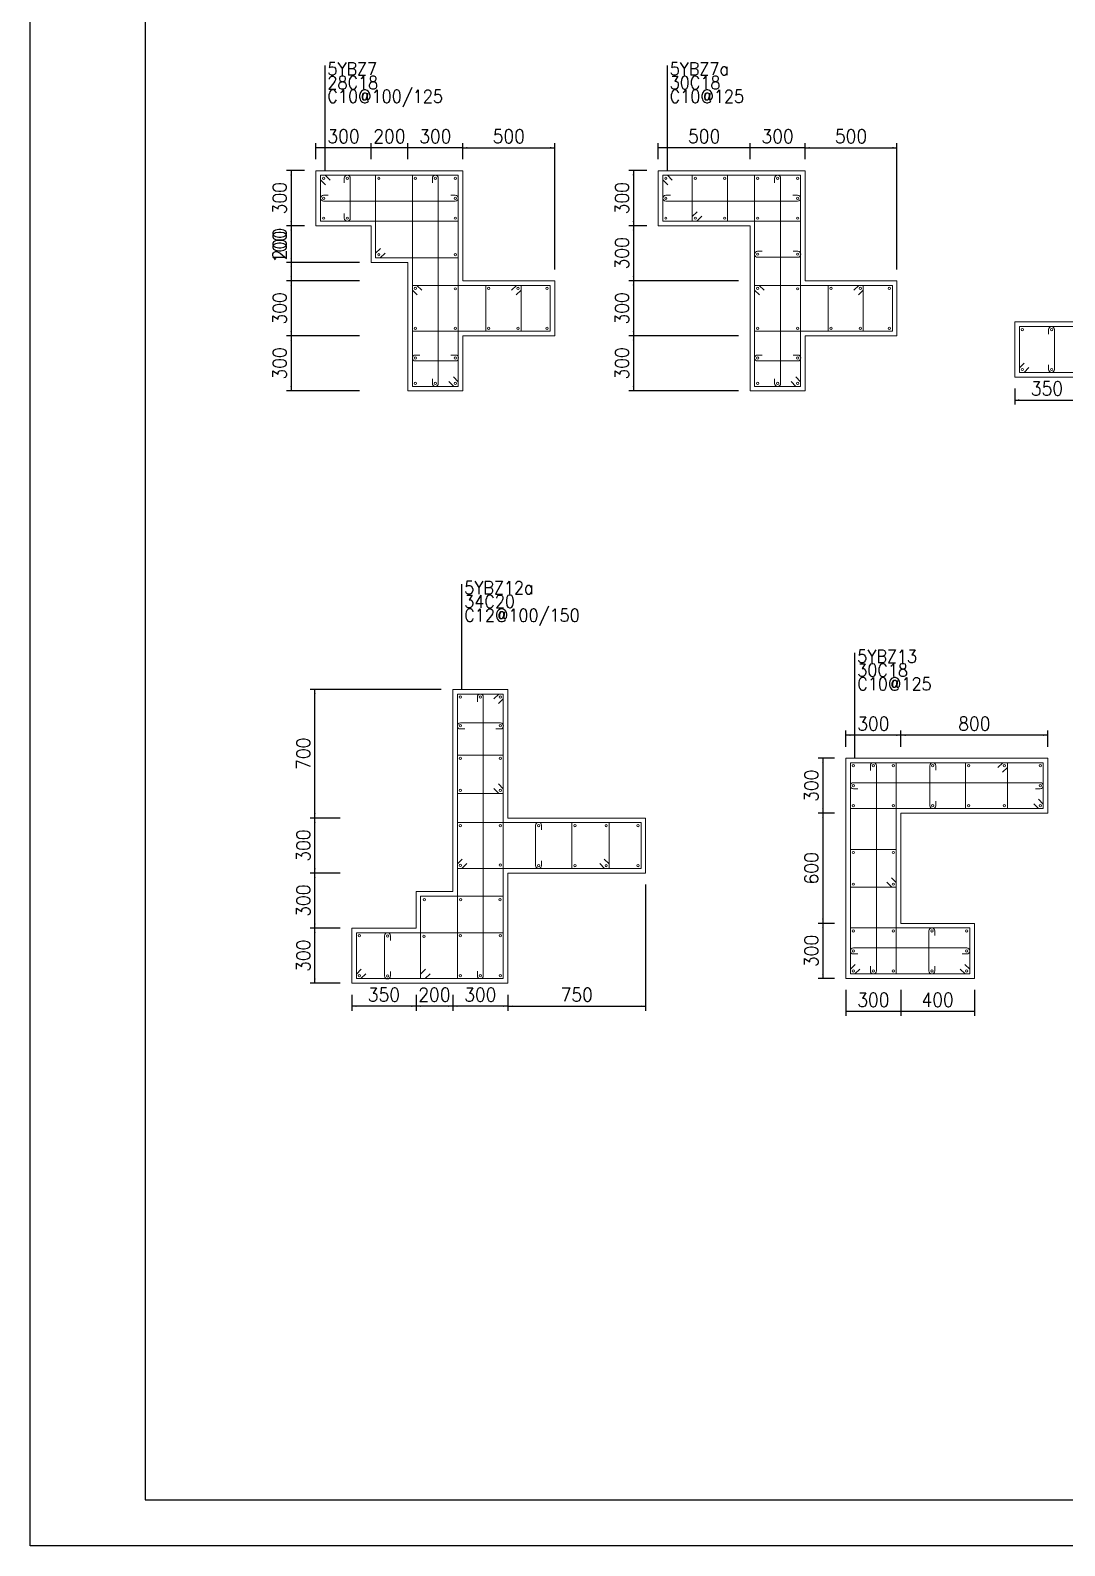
# Model space of a CAD drawing. Extents: x 292423 to 377252, y 106557 to 361882.
# Drawn here: x 292423 to 314953, y 171865 to 204882 of the extents above; entities that cross this region are included whole.
import ezdxf
from ezdxf.enums import TextEntityAlignment as Align

# ---------------------------------------------------------------- set-up
doc = ezdxf.new("R2010")
doc.units = 0
doc.header["$LTSCALE"] = 1000
for name, color, linetype in [('1508', 2, 'Continuous'), ('tk', 7, 'Continuous'), ('Y阴影', 254, 'Continuous')]:
    doc.layers.add(name, color=color, linetype=linetype)
for name, color, linetype, lineweight in [('REIN', 6, 'Continuous', 18), ('Z-柱大样外框', 7, 'ByLayer', 18), ('Z-详图标注', 3, 'Continuous', 18)]:
    doc.layers.add(name, color=color, linetype=linetype, lineweight=lineweight)
doc.styles.get("Standard").update_dxf_attribs({"font": 'standard'})
doc.dimstyles.get("Standard").update_dxf_attribs({"dimtxt": 300, "dimasz": 100, "dimexe": 100, "dimexo": 250, "dimgap": 100, "dimtad": 0, "dimtoh": 1, "dimdec": 0, "dimlfac": 0.25, "dimdsep": 46, "dimcen": 0.09, "dimclrt": 7, "dimadec": 0, "dimazin": 0, "dimtfac": 1, "dimtdec": 4, "dimtofl": 0, "dimtmove": 0, "dimatfit": 3, "dimfxl": 1, "dimtolj": 1, "dimtzin": 0, "dimarcsym": 0})

# ---------------------------------------------------------------- blocks, each defined once
blk = doc.blocks.new('*D447')
at = {"layer": 'Z-详图标注', "color": 0, "linetype": 'ByBlock', "lineweight": -2}
for p, q in [((311386, 189274), (311386, 189624)), ((314586, 189524), (311386, 189524)), ((314586, 189274), (314586, 189624))]:
    blk.add_line(p, q, dxfattribs=at)
for points in [[(311386, 189524), (311486, 189540), (311486, 189507)], [(314586, 189524), (314486, 189507), (314486, 189540)]]:
    blk.add_solid(points, dxfattribs=at)
at = {"layer": 'Z-详图标注', "color": 7, "linetype": 'Continuous', "lineweight": -2, "insert": (312986, 189774), "char_height": 300, "width": 566.67, "attachment_point": 5, "rotation": 0.0006}
blk.add_mtext('800', dxfattribs=at)
blk = doc.blocks.new('*D54')
at = {"layer": 'Z-详图标注', "color": 0, "linetype": 'ByBlock', "lineweight": -2}
for p, q in [((310186, 189274), (310186, 189624)), ((311386, 189524), (310186, 189524)), ((311386, 189274), (311386, 189624))]:
    blk.add_line(p, q, dxfattribs=at)
for points in [[(310186, 189524), (310286, 189540), (310286, 189507)], [(311386, 189524), (311286, 189507), (311286, 189540)]]:
    blk.add_solid(points, dxfattribs=at)
at = {"layer": 'Z-详图标注', "color": 7, "linetype": 'Continuous', "lineweight": -2, "insert": (310786, 189774), "char_height": 300, "width": 566.67, "attachment_point": 5, "rotation": 0.0006}
blk.add_mtext('300', dxfattribs=at)
blk = doc.blocks.new('*D551')
at = {"layer": 'Z-详图标注', "color": 0, "linetype": 'ByBlock', "lineweight": -2}
for p, q in [((309936, 189024), (309586, 189024)), ((309686, 189024), (309686, 187824)), ((309936, 187824), (309586, 187824))]:
    blk.add_line(p, q, dxfattribs=at)
for points in [[(309686, 189024), (309702, 188924), (309669, 188924)], [(309686, 187824), (309669, 187924), (309702, 187924)]]:
    blk.add_solid(points, dxfattribs=at)
at = {"layer": 'Z-详图标注', "color": 7, "linetype": 'Continuous', "lineweight": -2, "insert": (309436, 188424), "char_height": 300, "width": 566.67, "attachment_point": 5, "rotation": 90}
blk.add_mtext('300', dxfattribs=at)
blk = doc.blocks.new('*D600')
at = {"layer": 'Z-详图标注', "color": 0, "linetype": 'ByBlock', "lineweight": -2}
for p, q in [((309936, 187824), (309586, 187824)), ((309686, 187824), (309686, 185424)), ((309936, 185424), (309586, 185424))]:
    blk.add_line(p, q, dxfattribs=at)
for points in [[(309686, 187824), (309702, 187724), (309669, 187724)], [(309686, 185424), (309669, 185524), (309702, 185524)]]:
    blk.add_solid(points, dxfattribs=at)
at = {"layer": 'Z-详图标注', "color": 7, "linetype": 'Continuous', "lineweight": -2, "insert": (309436, 186624), "char_height": 300, "width": 556.67, "attachment_point": 5, "rotation": 90}
blk.add_mtext('600', dxfattribs=at)
blk = doc.blocks.new('*D222')
at = {"layer": 'Z-详图标注', "color": 0, "linetype": 'ByBlock', "lineweight": -2}
for p, q in [((309936, 185424), (309586, 185424)), ((309686, 185424), (309686, 184224)), ((309936, 184224), (309586, 184224))]:
    blk.add_line(p, q, dxfattribs=at)
for points in [[(309686, 185424), (309702, 185324), (309669, 185324)], [(309686, 184224), (309669, 184324), (309702, 184324)]]:
    blk.add_solid(points, dxfattribs=at)
at = {"layer": 'Z-详图标注', "color": 7, "linetype": 'Continuous', "lineweight": -2, "insert": (309436, 184824), "char_height": 300, "width": 566.67, "attachment_point": 5, "rotation": 90}
blk.add_mtext('300', dxfattribs=at)
blk = doc.blocks.new('*D11')
at = {"layer": 'Z-详图标注', "color": 0, "linetype": 'ByBlock', "lineweight": -2}
for p, q in [((310186, 183974), (310186, 183408)), ((311386, 183974), (311386, 183408)), ((310186, 183508), (311386, 183508))]:
    blk.add_line(p, q, dxfattribs=at)
for points in [[(310186, 183508), (310286, 183524), (310286, 183491)], [(311386, 183508), (311286, 183491), (311286, 183524)]]:
    blk.add_solid(points, dxfattribs=at)
at = {"layer": 'Z-详图标注', "color": 7, "linetype": 'Continuous', "lineweight": -2, "insert": (310786, 183758), "char_height": 300, "width": 566.67, "attachment_point": 5}
blk.add_mtext('300', dxfattribs=at)
blk = doc.blocks.new('*D594')
at = {"layer": 'Z-详图标注', "color": 0, "linetype": 'ByBlock', "lineweight": -2}
for p, q in [((311386, 183974), (311386, 183408)), ((312986, 183974), (312986, 183408)), ((311386, 183508), (312986, 183508))]:
    blk.add_line(p, q, dxfattribs=at)
for points in [[(311386, 183508), (311486, 183524), (311486, 183491)], [(312986, 183508), (312886, 183491), (312886, 183524)]]:
    blk.add_solid(points, dxfattribs=at)
at = {"layer": 'Z-详图标注', "color": 7, "linetype": 'Continuous', "lineweight": -2, "insert": (312186, 183758), "char_height": 300, "width": 576.67, "attachment_point": 5}
blk.add_mtext('400', dxfattribs=at)
blk = doc.blocks.new('A1tk')
at = {"layer": 'tk', "color": 5}
blk.add_lwpolyline([(0, 0), (0, 59400), (84100, 59400), (84100, 0)], close=True, dxfattribs=at)
at = {"layer": 'tk'}
blk.add_lwpolyline([(2500, 1000), (83100, 1000), (83100, 58400), (2500, 58400)], close=True, dxfattribs=at)
blk = doc.blocks.new('*D125')
at = {"layer": 'Z-详图标注', "color": 0, "linetype": 'ByBlock', "lineweight": -2}
for p, q in [((300645, 202074), (300645, 202424)), ((301845, 202074), (301845, 202424)), ((301845, 202324), (300645, 202324))]:
    blk.add_line(p, q, dxfattribs=at)
for points in [[(300645, 202324), (300745, 202340), (300745, 202307)], [(301845, 202324), (301745, 202307), (301745, 202340)]]:
    blk.add_solid(points, dxfattribs=at)
at = {"layer": 'Z-详图标注', "color": 7, "linetype": 'Continuous', "lineweight": -2, "insert": (301245, 202574), "char_height": 300, "width": 566.67, "attachment_point": 5}
blk.add_mtext('300', dxfattribs=at)
blk = doc.blocks.new('*D605')
at = {"layer": 'Z-详图标注', "color": 0, "linetype": 'ByBlock', "lineweight": -2}
for p, q in [((299845, 202074), (299845, 202424)), ((300645, 202074), (300645, 202424)), ((300645, 202324), (299845, 202324))]:
    blk.add_line(p, q, dxfattribs=at)
for points in [[(299845, 202324), (299945, 202340), (299945, 202307)], [(300645, 202324), (300545, 202307), (300545, 202340)]]:
    blk.add_solid(points, dxfattribs=at)
at = {"layer": 'Z-详图标注', "color": 7, "linetype": 'Continuous', "lineweight": -2, "insert": (300245, 202574), "char_height": 300, "width": 566.67, "attachment_point": 5}
blk.add_mtext('200', dxfattribs=at)
blk = doc.blocks.new('*D228')
at = {"layer": 'Z-详图标注', "color": 0, "linetype": 'ByBlock', "lineweight": -2}
for p, q in [((313867, 197077), (313867, 196727)), ((313867, 196827), (315267, 196827)), ((315267, 197077), (315267, 196727))]:
    blk.add_line(p, q, dxfattribs=at)
for points in [[(313867, 196827), (313967, 196844), (313967, 196811)], [(315267, 196827), (315167, 196811), (315167, 196844)]]:
    blk.add_solid(points, dxfattribs=at)
at = {"layer": 'Z-详图标注', "color": 7, "linetype": 'Continuous', "lineweight": -2, "insert": (314567, 197077), "char_height": 300, "width": 566.67, "attachment_point": 5}
blk.add_mtext('350', dxfattribs=at)
blk = doc.blocks.new('*D310')
at = {"layer": 'Z-详图标注', "color": 0, "linetype": 'ByBlock', "lineweight": -2}
for p, q in [((298395, 201824), (298005, 201824)), ((298105, 201824), (298105, 200624)), ((298395, 200624), (298005, 200624))]:
    blk.add_line(p, q, dxfattribs=at)
for points in [[(298105, 201824), (298121, 201724), (298088, 201724)], [(298105, 200624), (298088, 200724), (298121, 200724)]]:
    blk.add_solid(points, dxfattribs=at)
at = {"layer": 'Z-详图标注', "color": 7, "linetype": 'Continuous', "lineweight": -2, "insert": (297855, 201224), "char_height": 300, "width": 566.67, "attachment_point": 5, "rotation": 90}
blk.add_mtext('300', dxfattribs=at)
blk = doc.blocks.new('*D784')
at = {"layer": 'Z-详图标注', "color": 0, "linetype": 'ByBlock', "lineweight": -2}
for p, q in [((298395, 200624), (298005, 200624)), ((298105, 200624), (298105, 199824)), ((298395, 199824), (298005, 199824))]:
    blk.add_line(p, q, dxfattribs=at)
for points in [[(298105, 200624), (298121, 200524), (298088, 200524)], [(298105, 199824), (298088, 199924), (298121, 199924)]]:
    blk.add_solid(points, dxfattribs=at)
at = {"layer": 'Z-详图标注', "color": 7, "linetype": 'Continuous', "lineweight": -2, "insert": (297855, 200224), "char_height": 300, "width": 566.67, "attachment_point": 5, "rotation": 90}
blk.add_mtext('200', dxfattribs=at)
blk = doc.blocks.new('*D415')
at = {"layer": 'Z-详图标注', "color": 0, "linetype": 'ByBlock', "lineweight": -2}
for p, q in [((299595, 199424), (298005, 199424)), ((298105, 199424), (298105, 198224)), ((299595, 198224), (298005, 198224))]:
    blk.add_line(p, q, dxfattribs=at)
for points in [[(298105, 199424), (298121, 199324), (298088, 199324)], [(298105, 198224), (298088, 198324), (298121, 198324)]]:
    blk.add_solid(points, dxfattribs=at)
at = {"layer": 'Z-详图标注', "color": 7, "linetype": 'Continuous', "lineweight": -2, "insert": (297855, 198824), "char_height": 300, "width": 566.67, "attachment_point": 5, "rotation": 90}
blk.add_mtext('300', dxfattribs=at)
blk = doc.blocks.new('*D458')
at = {"layer": 'Z-详图标注', "color": 0, "linetype": 'ByBlock', "lineweight": -2}
for p, q in [((299595, 198224), (298005, 198224)), ((298105, 198224), (298105, 197024)), ((299595, 197024), (298005, 197024))]:
    blk.add_line(p, q, dxfattribs=at)
for points in [[(298105, 198224), (298121, 198124), (298088, 198124)], [(298105, 197024), (298088, 197124), (298121, 197124)]]:
    blk.add_solid(points, dxfattribs=at)
at = {"layer": 'Z-详图标注', "color": 7, "linetype": 'Continuous', "lineweight": -2, "insert": (297855, 197624), "char_height": 300, "width": 566.67, "attachment_point": 5, "rotation": 90}
blk.add_mtext('300', dxfattribs=at)
blk = doc.blocks.new('*D78')
at = {"layer": 'Z-详图标注', "color": 0, "linetype": 'ByBlock', "lineweight": -2}
for p, q in [((301845, 202074), (301845, 202424)), ((303845, 199674), (303845, 202424)), ((301845, 202324), (303845, 202324))]:
    blk.add_line(p, q, dxfattribs=at)
for points in [[(301845, 202324), (301945, 202340), (301945, 202307)], [(303845, 202324), (303745, 202307), (303745, 202340)]]:
    blk.add_solid(points, dxfattribs=at)
at = {"layer": 'Z-详图标注', "color": 7, "linetype": 'Continuous', "lineweight": -2, "insert": (302845, 202574), "char_height": 300, "width": 566.67, "attachment_point": 5}
blk.add_mtext('500', dxfattribs=at)
blk = doc.blocks.new('*D158')
at = {"layer": 'Z-详图标注', "color": 0, "linetype": 'ByBlock', "lineweight": -2}
for p, q in [((299595, 199824), (298005, 199824)), ((298105, 199824), (298105, 199424)), ((299595, 199424), (298005, 199424))]:
    blk.add_line(p, q, dxfattribs=at)
for points in [[(298105, 199824), (298121, 199724), (298088, 199724)], [(298105, 199424), (298088, 199524), (298121, 199524)]]:
    blk.add_solid(points, dxfattribs=at)
at = {"layer": 'Z-详图标注', "color": 7, "linetype": 'Continuous', "lineweight": -2, "insert": (297855, 200162), "char_height": 300, "width": 476.67, "attachment_point": 5, "rotation": 90}
blk.add_mtext('100', dxfattribs=at)
blk = doc.blocks.new('*D637')
at = {"layer": 'Z-详图标注', "color": 0, "linetype": 'ByBlock', "lineweight": -2}
for p, q in [((298645, 202074), (298645, 202424)), ((299845, 202074), (299845, 202424)), ((299845, 202324), (298645, 202324))]:
    blk.add_line(p, q, dxfattribs=at)
for points in [[(298645, 202324), (298745, 202340), (298745, 202307)], [(299845, 202324), (299745, 202307), (299745, 202340)]]:
    blk.add_solid(points, dxfattribs=at)
at = {"layer": 'Z-详图标注', "color": 7, "linetype": 'Continuous', "lineweight": -2, "insert": (299245, 202574), "char_height": 300, "width": 566.67, "attachment_point": 5}
blk.add_mtext('300', dxfattribs=at)
blk = doc.blocks.new('*D21')
at = {"layer": 'Z-详图标注', "color": 0, "linetype": 'ByBlock', "lineweight": -2}
for p, q in [((301625, 183870), (301625, 183520)), ((302825, 183620), (301625, 183620)), ((302825, 183870), (302825, 183520))]:
    blk.add_line(p, q, dxfattribs=at)
for points in [[(301625, 183620), (301725, 183636), (301725, 183603)], [(302825, 183620), (302725, 183603), (302725, 183636)]]:
    blk.add_solid(points, dxfattribs=at)
at = {"layer": 'Z-详图标注', "color": 7, "linetype": 'Continuous', "lineweight": -2, "insert": (302225, 183870), "char_height": 300, "width": 566.67, "attachment_point": 5}
blk.add_mtext('300', dxfattribs=at)
blk = doc.blocks.new('*D520')
at = {"layer": 'Z-详图标注', "color": 0, "linetype": 'ByBlock', "lineweight": -2}
for p, q in [((300825, 183870), (300825, 183520)), ((301625, 183620), (300825, 183620)), ((301625, 183870), (301625, 183520))]:
    blk.add_line(p, q, dxfattribs=at)
for points in [[(300825, 183620), (300925, 183636), (300925, 183603)], [(301625, 183620), (301525, 183603), (301525, 183636)]]:
    blk.add_solid(points, dxfattribs=at)
at = {"layer": 'Z-详图标注', "color": 7, "linetype": 'Continuous', "lineweight": -2, "insert": (301225, 183870), "char_height": 300, "width": 566.67, "attachment_point": 5}
blk.add_mtext('200', dxfattribs=at)
blk = doc.blocks.new('*D567')
at = {"layer": 'Z-详图标注', "color": 0, "linetype": 'ByBlock', "lineweight": -2}
for p, q in [((305825, 186270), (305825, 183520)), ((302825, 183870), (302825, 183520)), ((302825, 183620), (305825, 183620))]:
    blk.add_line(p, q, dxfattribs=at)
for points in [[(302825, 183620), (302925, 183636), (302925, 183603)], [(305825, 183620), (305725, 183603), (305725, 183636)]]:
    blk.add_solid(points, dxfattribs=at)
at = {"layer": 'Z-详图标注', "color": 7, "linetype": 'Continuous', "lineweight": -2, "insert": (304325, 183870), "char_height": 300, "width": 566.67, "attachment_point": 5}
blk.add_mtext('750', dxfattribs=at)
blk = doc.blocks.new('*D187')
at = {"layer": 'Z-详图标注', "color": 0, "linetype": 'ByBlock', "lineweight": -2}
for p, q in [((299175, 185320), (298521, 185320)), ((298621, 184120), (298621, 185320)), ((299175, 184120), (298521, 184120))]:
    blk.add_line(p, q, dxfattribs=at)
for points in [[(298621, 185320), (298637, 185220), (298604, 185220)], [(298621, 184120), (298604, 184220), (298637, 184220)]]:
    blk.add_solid(points, dxfattribs=at)
at = {"layer": 'Z-详图标注', "color": 7, "linetype": 'Continuous', "lineweight": -2, "insert": (298371, 184720), "char_height": 300, "width": 566.67, "attachment_point": 5, "rotation": 90}
blk.add_mtext('300', dxfattribs=at)
blk = doc.blocks.new('*D669')
at = {"layer": 'Z-详图标注', "color": 0, "linetype": 'ByBlock', "lineweight": -2}
for p, q in [((299175, 186520), (298521, 186520)), ((298621, 185320), (298621, 186520)), ((299175, 185320), (298521, 185320))]:
    blk.add_line(p, q, dxfattribs=at)
for points in [[(298621, 186520), (298637, 186420), (298604, 186420)], [(298621, 185320), (298604, 185420), (298637, 185420)]]:
    blk.add_solid(points, dxfattribs=at)
at = {"layer": 'Z-详图标注', "color": 7, "linetype": 'Continuous', "lineweight": -2, "insert": (298371, 185920), "char_height": 300, "width": 566.67, "attachment_point": 5, "rotation": 90}
blk.add_mtext('300', dxfattribs=at)
blk = doc.blocks.new('*D290')
at = {"layer": 'Z-详图标注', "color": 0, "linetype": 'ByBlock', "lineweight": -2}
for p, q in [((299175, 187720), (298521, 187720)), ((298621, 186520), (298621, 187720)), ((299175, 186520), (298521, 186520))]:
    blk.add_line(p, q, dxfattribs=at)
for points in [[(298621, 187720), (298637, 187620), (298604, 187620)], [(298621, 186520), (298604, 186620), (298637, 186620)]]:
    blk.add_solid(points, dxfattribs=at)
at = {"layer": 'Z-详图标注', "color": 7, "linetype": 'Continuous', "lineweight": -2, "insert": (298371, 187120), "char_height": 300, "width": 566.67, "attachment_point": 5, "rotation": 90}
blk.add_mtext('300', dxfattribs=at)
blk = doc.blocks.new('*D348')
at = {"layer": 'Z-详图标注', "color": 0, "linetype": 'ByBlock', "lineweight": -2}
for p, q in [((301375, 190520), (298521, 190520)), ((298621, 187720), (298621, 190520)), ((299175, 187720), (298521, 187720))]:
    blk.add_line(p, q, dxfattribs=at)
for points in [[(298621, 190520), (298637, 190420), (298604, 190420)], [(298621, 187720), (298604, 187820), (298637, 187820)]]:
    blk.add_solid(points, dxfattribs=at)
at = {"layer": 'Z-详图标注', "color": 7, "linetype": 'Continuous', "lineweight": -2, "insert": (298371, 189120), "char_height": 300, "width": 566.67, "attachment_point": 5, "rotation": 90}
blk.add_mtext('700', dxfattribs=at)
blk = doc.blocks.new('*D822')
at = {"layer": 'Z-详图标注', "color": 0, "linetype": 'ByBlock', "lineweight": -2}
for p, q in [((308100, 202074), (308100, 202424)), ((309300, 202074), (309300, 202424)), ((309300, 202324), (308100, 202324))]:
    blk.add_line(p, q, dxfattribs=at)
for points in [[(308100, 202324), (308200, 202340), (308200, 202307)], [(309300, 202324), (309200, 202307), (309200, 202340)]]:
    blk.add_solid(points, dxfattribs=at)
at = {"layer": 'Z-详图标注', "color": 7, "linetype": 'Continuous', "lineweight": -2, "insert": (308700, 202574), "char_height": 300, "width": 566.67, "attachment_point": 5}
blk.add_mtext('300', dxfattribs=at)
blk = doc.blocks.new('*D442')
at = {"layer": 'Z-详图标注', "color": 0, "linetype": 'ByBlock', "lineweight": -2}
for p, q in [((306100, 202074), (306100, 202424)), ((308100, 202074), (308100, 202424)), ((308100, 202324), (306100, 202324))]:
    blk.add_line(p, q, dxfattribs=at)
for points in [[(306100, 202324), (306200, 202340), (306200, 202307)], [(308100, 202324), (308000, 202307), (308000, 202340)]]:
    blk.add_solid(points, dxfattribs=at)
at = {"layer": 'Z-详图标注', "color": 7, "linetype": 'Continuous', "lineweight": -2, "insert": (307100, 202574), "char_height": 300, "width": 566.67, "attachment_point": 5}
blk.add_mtext('500', dxfattribs=at)
blk = doc.blocks.new('*D151')
at = {"layer": 'Z-详图标注', "color": 0, "linetype": 'ByBlock', "lineweight": -2}
for p, q in [((305850, 201824), (305460, 201824)), ((305560, 201824), (305560, 200624)), ((305850, 200624), (305460, 200624))]:
    blk.add_line(p, q, dxfattribs=at)
for points in [[(305560, 201824), (305577, 201724), (305544, 201724)], [(305560, 200624), (305544, 200724), (305577, 200724)]]:
    blk.add_solid(points, dxfattribs=at)
at = {"layer": 'Z-详图标注', "color": 7, "linetype": 'Continuous', "lineweight": -2, "insert": (305310, 201224), "char_height": 300, "width": 566.67, "attachment_point": 5, "rotation": 90}
blk.add_mtext('300', dxfattribs=at)
blk = doc.blocks.new('*D209')
at = {"layer": 'Z-详图标注', "color": 0, "linetype": 'ByBlock', "lineweight": -2}
for p, q in [((305850, 200624), (305460, 200624)), ((305560, 200624), (305560, 199424)), ((307850, 199424), (305460, 199424))]:
    blk.add_line(p, q, dxfattribs=at)
for points in [[(305560, 200624), (305577, 200524), (305544, 200524)], [(305560, 199424), (305544, 199524), (305577, 199524)]]:
    blk.add_solid(points, dxfattribs=at)
at = {"layer": 'Z-详图标注', "color": 7, "linetype": 'Continuous', "lineweight": -2, "insert": (305310, 200024), "char_height": 300, "width": 566.67, "attachment_point": 5, "rotation": 90}
blk.add_mtext('300', dxfattribs=at)
blk = doc.blocks.new('*D694')
at = {"layer": 'Z-详图标注', "color": 0, "linetype": 'ByBlock', "lineweight": -2}
for p, q in [((307850, 199424), (305460, 199424)), ((305560, 199424), (305560, 198224)), ((307850, 198224), (305460, 198224))]:
    blk.add_line(p, q, dxfattribs=at)
for points in [[(305560, 199424), (305577, 199324), (305544, 199324)], [(305560, 198224), (305544, 198324), (305577, 198324)]]:
    blk.add_solid(points, dxfattribs=at)
at = {"layer": 'Z-详图标注', "color": 7, "linetype": 'Continuous', "lineweight": -2, "insert": (305310, 198824), "char_height": 300, "width": 566.67, "attachment_point": 5, "rotation": 90}
blk.add_mtext('300', dxfattribs=at)
blk = doc.blocks.new('*D315')
at = {"layer": 'Z-详图标注', "color": 0, "linetype": 'ByBlock', "lineweight": -2}
for p, q in [((307850, 198224), (305460, 198224)), ((305560, 198224), (305560, 197024)), ((307850, 197024), (305460, 197024))]:
    blk.add_line(p, q, dxfattribs=at)
for points in [[(305560, 198224), (305577, 198124), (305544, 198124)], [(305560, 197024), (305544, 197124), (305577, 197124)]]:
    blk.add_solid(points, dxfattribs=at)
at = {"layer": 'Z-详图标注', "color": 7, "linetype": 'Continuous', "lineweight": -2, "insert": (305310, 197624), "char_height": 300, "width": 566.67, "attachment_point": 5, "rotation": 90}
blk.add_mtext('300', dxfattribs=at)
blk = doc.blocks.new('*D790')
at = {"layer": 'Z-详图标注', "color": 0, "linetype": 'ByBlock', "lineweight": -2}
for p, q in [((309300, 202074), (309300, 202424)), ((311300, 199674), (311300, 202424)), ((309300, 202324), (311300, 202324))]:
    blk.add_line(p, q, dxfattribs=at)
for points in [[(309300, 202324), (309400, 202340), (309400, 202307)], [(311300, 202324), (311200, 202307), (311200, 202340)]]:
    blk.add_solid(points, dxfattribs=at)
at = {"layer": 'Z-详图标注', "color": 7, "linetype": 'Continuous', "lineweight": -2, "insert": (310300, 202574), "char_height": 300, "width": 566.67, "attachment_point": 5}
blk.add_mtext('500', dxfattribs=at)
blk = doc.blocks.new('*D376')
at = {"layer": 'Z-详图标注', "color": 0, "linetype": 'ByBlock', "lineweight": -2}
for p, q in [((299425, 183870), (299425, 183520)), ((300825, 183620), (299425, 183620)), ((300825, 183870), (300825, 183520))]:
    blk.add_line(p, q, dxfattribs=at)
for points in [[(299425, 183620), (299525, 183636), (299525, 183603)], [(300825, 183620), (300725, 183603), (300725, 183636)]]:
    blk.add_solid(points, dxfattribs=at)
at = {"layer": 'Z-详图标注', "color": 7, "linetype": 'Continuous', "lineweight": -2, "insert": (300125, 183870), "char_height": 300, "width": 566.67, "attachment_point": 5}
blk.add_mtext('350', dxfattribs=at)

msp = doc.modelspace()

# ---------------------------------------------------------------- linework, layer by layer
at = {"layer": 'REIN', "color": 6}
for points in [[(298850.8, 201517.7), (298744.7, 201623.8), (298744.7, 201723.8), (301744.7, 201723.8), (301744.7, 200723.8), (298744.7, 200723.8), (298744.7, 201723.8), (298844.7, 201723.8), (298950.8, 201617.7)], [(300150.8, 200029.8), (300044.7, 199923.8), (299944.7, 199923.8), (299944.7, 201723.8), (301744.7, 201723.8), (301744.7, 199923.8), (299944.7, 199923.8), (299944.7, 200023.8), (300050.8, 200129.8)], [(301638.6, 197329.9), (301744.7, 197223.8), (301744.7, 197123.8), (300744.7, 197123.8), (300744.7, 201723.8), (301744.7, 201723.8), (301744.7, 197123.8), (301644.7, 197123.8), (301538.6, 197229.9)], [(306306.4, 201517.7), (306200.3, 201623.8), (306200.3, 201723.8), (309200.3, 201723.8), (309200.3, 200723.8), (306200.3, 200723.8), (306200.3, 201723.8), (306300.3, 201723.8), (306406.4, 201617.7)], [(307046.4, 200829.8), (306940.3, 200723.8), (306840.3, 200723.8), (306840.3, 201723.8), (307610.3, 201723.8), (307610.3, 200723.8), (306840.3, 200723.8), (306840.3, 200823.8), (306946.4, 200929.8)], [(309094.2, 197329.9), (309200.3, 197223.8), (309200.3, 197123.8), (308200.3, 197123.8), (308200.3, 201723.8), (309200.3, 201723.8), (309200.3, 197123.8), (309100.3, 197123.8), (308994.2, 197229.9)], [(300850.8, 199117.7), (300744.7, 199223.8), (300744.7, 199323.8), (303744.7, 199323.8), (303744.7, 198323.8), (300744.7, 198323.8), (300744.7, 199323.8), (300844.7, 199323.8), (300950.8, 199217.7)], [(302905.5, 199217.7), (303011.6, 199323.8), (303111.6, 199323.8), (303111.6, 198323.8), (302342.8, 198323.8), (302342.8, 199323.8), (303111.6, 199323.8), (303111.6, 199223.8), (303005.5, 199117.7)], [(308306.4, 199117.7), (308200.3, 199223.8), (308200.3, 199323.8), (311200.3, 199323.8), (311200.3, 198323.8), (308200.3, 198323.8), (308200.3, 199323.8), (308300.3, 199323.8), (308406.4, 199217.7)], [(310361.1, 199217.7), (310467.1, 199323.8), (310567.1, 199323.8), (310567.1, 198323.8), (309798.4, 198323.8), (309798.4, 199323.8), (310567.1, 199323.8), (310567.1, 199223.8), (310461.1, 199117.7)], [(314173.2, 197533.3), (314067.1, 197427.2), (313967.1, 197427.2), (313967.1, 198427.2), (316367.1, 198427.2), (316367.1, 197427.2), (313967.1, 197427.2), (313967.1, 197527.2), (314073.2, 197633.3)], [(302618.5, 190213.4), (302724.6, 190319.5), (302724.6, 190419.5), (301724.6, 190419.5), (301724.6, 184219.6), (302724.6, 184219.6), (302724.6, 190419.5), (302624.6, 190419.5), (302518.5, 190313.4)], [(302518.5, 188363.5), (302624.6, 188257.4), (302724.6, 188257.4), (302724.6, 189087.2), (301724.6, 189087.2), (301724.6, 188257.4), (302724.6, 188257.4), (302724.6, 188357.4), (302618.5, 188463.5)], [(310491.8, 184429.7), (310385.7, 184323.6), (310285.7, 184323.6), (310285.7, 188923.6), (311285.7, 188923.7), (311285.7, 184323.6), (310285.7, 184323.6), (310285.7, 184423.6), (310391.8, 184529.7)], [(314379.6, 188129.8), (314485.7, 188023.7), (314485.7, 187923.7), (310285.7, 187923.7), (310285.7, 188923.6), (314485.7, 188923.7), (314485.7, 187923.7), (314385.7, 187923.7), (314279.6, 188029.8)], [(313499.6, 188817.6), (313605.7, 188923.7), (313705.7, 188923.7), (313705.7, 187923.7), (312795.7, 187923.7), (312795.7, 188923.7), (313705.7, 188923.7), (313705.7, 188823.7), (313599.6, 188717.6)], [(301830.6, 186825.6), (301724.6, 186719.5), (301724.6, 186619.5), (305724.6, 186619.5), (305724.6, 187619.5), (301724.6, 187619.5), (301724.6, 186619.5), (301824.6, 186619.5), (301930.6, 186725.6)], [(304825, 186725.6), (304931, 186619.5), (305031, 186619.5), (305031, 187619.5), (304221.6, 187619.5), (304221.6, 186619.5), (305031, 186619.5), (305031, 186719.5), (304925, 186825.6)], [(311179.6, 186419.7), (311285.7, 186313.7), (311285.7, 186213.7), (310285.7, 186213.6), (310285.7, 187033.7), (311285.7, 187033.7), (311285.7, 186213.7), (311185.7, 186213.7), (311079.6, 186319.7)], [(301130.6, 184325.6), (301024.6, 184219.6), (300924.6, 184219.6), (300924.6, 186019.6), (302724.6, 186019.6), (302724.6, 184219.6), (300924.6, 184219.6), (300924.6, 184319.6), (301030.6, 184425.6)], [(312779.6, 184529.7), (312885.7, 184423.6), (312885.7, 184323.6), (310285.7, 184323.6), (310285.7, 185323.6), (312885.7, 185323.6), (312885.7, 184323.6), (312785.7, 184323.6), (312679.6, 184429.7)], [(299630.6, 184425.6), (299524.6, 184319.6), (299524.6, 184219.6), (302724.6, 184219.6), (302724.6, 185219.6), (299524.6, 185219.6), (299524.6, 184219.6), (299624.6, 184219.6), (299730.6, 184325.6)]]:
    msp.add_lwpolyline(points, dxfattribs=at)
for points in [[(298784.7, 201658.8, 1), (298834.7, 201658.8, 1)], [(299326.9, 201633.8, 1), (299326.9, 201683.8, 1)], [(300014.1, 201633.8, 1), (300014.1, 201683.8, 1)], [(300784.7, 201658.8, 1), (300834.7, 201658.8, 1)], [(301219.7, 201658.8, 1), (301269.7, 201658.8, 1)], [(301654.7, 201658.8, 1), (301704.7, 201658.8, 1)], [(306240.3, 201658.8, 1), (306290.3, 201658.8, 1)], [(306880.3, 201658.8, 1), (306930.3, 201658.8, 1)], [(307520.3, 201658.8, 1), (307570.3, 201658.8, 1)], [(308240.3, 201658.8, 1), (308290.3, 201658.8, 1)], [(308675.3, 201658.8, 1), (308725.3, 201658.8, 1)], [(309110.3, 201658.8, 1), (309160.3, 201658.8, 1)], [(298784.7, 201223.8, 1), (298834.7, 201223.8, 1)], [(301654.7, 201223.8, 1), (301704.7, 201223.8, 1)], [(306240.3, 201223.8, 1), (306290.3, 201223.8, 1)], [(309110.3, 201223.8, 1), (309160.3, 201223.8, 1)], [(298784.7, 200788.8, 1), (298834.7, 200788.8, 1)], [(299326.9, 200763.8, 1), (299326.9, 200813.8, 1)], [(301654.7, 200788.8, 1), (301704.7, 200788.8, 1)], [(306240.3, 200788.8, 1), (306290.3, 200788.8, 1)], [(306880.3, 200788.8, 1), (306930.3, 200788.8, 1)], [(307520.3, 200788.8, 1), (307570.3, 200788.8, 1)], [(308240.3, 200788.8, 1), (308290.3, 200788.8, 1)], [(309110.3, 200788.8, 1), (309160.3, 200788.8, 1)], [(300014.1, 199966.8, 1), (300014.1, 200016.8, 1)], [(301654.7, 199993.4, 1), (301704.7, 199993.4, 1)], [(308240.3, 200004.8, 1), (308290.3, 200004.8, 1)], [(309110.3, 200004.8, 1), (309160.3, 200004.8, 1)], [(300784.7, 199257.2, 1), (300834.7, 199257.2, 1)], [(301654.7, 199249.4, 1), (301704.7, 199249.4, 1)], [(302382.8, 199258.8, 1), (302432.8, 199258.8, 1)], [(303021.6, 199258.8, 1), (303071.6, 199258.8, 1)], [(303654.7, 199258.8, 1), (303704.7, 199258.8, 1)], [(308240.3, 199257.2, 1), (308290.3, 199257.2, 1)], [(309110.3, 199249.4, 1), (309160.3, 199249.4, 1)], [(309838.4, 199258.8, 1), (309888.4, 199258.8, 1)], [(310477.1, 199258.8, 1), (310527.1, 199258.8, 1)], [(311110.3, 199258.8, 1), (311160.3, 199258.8, 1)], [(300784.7, 198388.8, 1), (300834.7, 198388.8, 1)], [(301654.7, 198391.9, 1), (301704.7, 198391.9, 1)], [(302382.8, 198388.8, 1), (302432.8, 198388.8, 1)], [(303021.6, 198388.8, 1), (303071.6, 198388.8, 1)], [(303654.7, 198388.8, 1), (303704.7, 198388.8, 1)], [(308240.3, 198388.8, 1), (308290.3, 198388.8, 1)], [(309110.3, 198391.9, 1), (309160.3, 198391.9, 1)], [(309838.4, 198388.8, 1), (309888.4, 198388.8, 1)], [(310477.1, 198388.8, 1), (310527.1, 198388.8, 1)], [(311110.3, 198388.8, 1), (311160.3, 198388.8, 1)], [(314032.1, 198337.2, 1), (314032.1, 198387.2, 1)], [(314666.7, 198337.2, 1), (314666.7, 198387.2, 1)], [(300784.7, 197739.3, 1), (300834.7, 197739.3, 1)], [(301654.7, 197739.3, 1), (301704.7, 197739.3, 1)], [(308240.3, 197739.3, 1), (308290.3, 197739.3, 1)], [(309110.3, 197739.3, 1), (309160.3, 197739.3, 1)], [(314032.1, 197467.2, 1), (314032.1, 197517.2, 1)], [(314666.7, 197467.2, 1), (314666.7, 197517.2, 1)], [(300784.7, 197188.8, 1), (300834.7, 197188.8, 1)], [(301219.7, 197188.8, 1), (301269.7, 197188.8, 1)], [(301654.7, 197188.8, 1), (301704.7, 197188.8, 1)], [(308240.3, 197188.8, 1), (308290.3, 197188.8, 1)], [(308675.3, 197188.8, 1), (308725.3, 197188.8, 1)], [(309110.3, 197188.8, 1), (309160.3, 197188.8, 1)], [(301764.6, 190354.5, -1), (301814.6, 190354.5, -1)], [(302199.6, 190354.5, -1), (302249.6, 190354.5, -1)], [(302634.6, 190354.5, -1), (302684.6, 190354.5, -1)], [(301764.6, 189728.8, -1), (301814.6, 189728.8, -1)], [(302634.6, 189728.8, -1), (302684.6, 189728.8, -1)], [(301764.6, 189022.2, -1), (301814.6, 189022.2, -1)], [(302634.6, 189022.2, -1), (302684.6, 189022.2, -1)], [(310325.7, 188858.6, 1), (310375.7, 188858.6, 1)], [(310760.7, 188858.6, 1), (310810.7, 188858.6, 1)], [(311195.7, 188858.6, 1), (311245.7, 188858.6, 1)], [(312055.7, 188858.7, 1), (312105.7, 188858.7, 1)], [(312835.7, 188858.7, 1), (312885.7, 188858.7, 1)], [(313615.7, 188858.7, 1), (313665.7, 188858.7, 1)], [(314395.7, 188858.7, 1), (314445.7, 188858.7, 1)], [(301764.6, 188322.4, -1), (301814.6, 188322.4, -1)], [(302634.6, 188322.4, -1), (302684.6, 188322.4, -1)], [(310325.7, 188423.6, 1), (310375.7, 188423.6, 1)], [(314395.7, 188423.7, 1), (314445.7, 188423.7, 1)], [(310325.7, 187988.7, 1), (310375.7, 187988.7, 1)], [(311195.7, 187988.7, 1), (311245.7, 187988.7, 1)], [(312055.7, 187988.7, 1), (312105.7, 187988.7, 1)], [(312835.7, 187988.7, 1), (312885.7, 187988.7, 1)], [(313615.7, 187988.7, 1), (313665.7, 187988.7, 1)], [(314395.7, 187988.7, 1), (314445.7, 187988.7, 1)], [(301764.6, 187554.5, -1), (301814.6, 187554.5, -1)], [(302634.6, 187551.4, -1), (302684.6, 187551.4, -1)], [(303496.4, 187529.5, -1), (303496.4, 187579.5, -1)], [(304261.6, 187554.5, -1), (304311.6, 187554.5, -1)], [(304941, 187554.5, -1), (304991, 187554.5, -1)], [(305634.6, 187554.5, -1), (305684.6, 187554.5, -1)], [(310325.7, 186968.7, 1), (310375.7, 186968.7, 1)], [(311195.7, 186968.7, 1), (311245.7, 186968.7, 1)], [(301764.6, 186686.1, -1), (301814.6, 186686.1, -1)], [(302634.6, 186693.9, -1), (302684.6, 186693.9, -1)], [(303496.4, 186659.5, -1), (303496.4, 186709.5, -1)], [(304261.6, 186684.5, -1), (304311.6, 186684.5, -1)], [(304941, 186684.5, -1), (304991, 186684.5, -1)], [(305634.6, 186684.5, -1), (305684.6, 186684.5, -1)], [(310325.7, 186278.6, 1), (310375.7, 186278.6, 1)], [(311195.7, 186278.7, 1), (311245.7, 186278.7, 1)], [(300982.9, 185938.5, -1), (301032.9, 185938.5, -1)], [(301770, 185938.5, -1), (301820, 185938.5, -1)], [(302630, 185938.5, -1), (302680, 185938.5, -1)], [(310325.7, 185258.6, 1), (310375.7, 185258.6, 1)], [(311195.7, 185258.6, 1), (311245.7, 185258.6, 1)], [(312035.7, 185258.6, 1), (312085.7, 185258.6, 1)], [(312795.7, 185258.6, 1), (312845.7, 185258.6, 1)], [(299564.6, 185154.6, -1), (299614.6, 185154.6, -1)], [(300204.9, 185123.7, -1), (300204.9, 185173.7, -1)], [(300970.3, 185144.3, -1), (301020.3, 185144.3, -1)], [(301764.6, 185154.6, -1), (301814.6, 185154.6, -1)], [(302634.6, 185154.6, -1), (302684.6, 185154.6, -1)], [(310325.7, 184823.6, 1), (310375.7, 184823.6, 1)], [(312795.7, 184823.6, 1), (312845.7, 184823.6, 1)], [(299564.6, 184284.6, -1), (299614.6, 184284.6, -1)], [(300204.9, 184253.7, -1), (300204.9, 184303.7, -1)], [(301764.6, 184284.6, -1), (301814.6, 184284.6, -1)], [(302199.6, 184284.6, -1), (302249.6, 184284.6, -1)], [(302634.6, 184284.6, -1), (302684.6, 184284.6, -1)], [(310325.7, 184388.6, 1), (310375.7, 184388.6, 1)], [(310760.7, 184388.6, 1), (310810.7, 184388.6, 1)], [(311195.7, 184388.6, 1), (311245.7, 184388.6, 1)], [(312035.7, 184388.6, 1), (312085.7, 184388.6, 1)], [(312795.7, 184388.6, 1), (312845.7, 184388.6, 1)]]:
    msp.add_lwpolyline(points, format="xyb", close=True, dxfattribs=at)
for points in [[(299261.9, 201558.8), (299261.9, 201658.8, -1), (299391.9, 201658.8), (299391.9, 200788.8, -1), (299261.9, 200788.8), (299261.9, 200888.8)], [(301179.7, 201558.8), (301179.7, 201658.8, -1), (301309.7, 201658.8), (301309.7, 197188.8, -1), (301179.7, 197188.8), (301179.7, 197288.8)], [(308635.3, 201558.8), (308635.3, 201658.8, -1), (308765.3, 201658.8), (308765.3, 197188.8, -1), (308635.3, 197188.8), (308635.3, 197288.8)], [(301579.7, 201288.8), (301679.7, 201288.8, -1), (301679.7, 201158.8), (298809.7, 201158.8, -1), (298809.7, 201288.8), (298909.7, 201288.8)], [(309035.3, 201288.8), (309135.3, 201288.8, -1), (309135.3, 201158.8), (306265.3, 201158.8, -1), (306265.3, 201288.8), (306365.3, 201288.8)], [(309041.1, 200066.8), (309141.1, 200066.8, -1), (309141.1, 199936.8), (308265.3, 199936.8, -1), (308265.3, 200066.8), (308365.3, 200066.8)], [(314601.7, 198262.2), (314601.7, 198362.2, -1), (314731.7, 198362.2), (314731.7, 197492.2, -1), (314601.7, 197492.2), (314601.7, 197592.2)], [(301585.5, 197807.5), (301685.5, 197807.5, -1), (301685.5, 197677.5), (300809.7, 197677.5, -1), (300809.7, 197807.5), (300909.7, 197807.5)], [(309041.1, 197807.5), (309141.1, 197807.5, -1), (309141.1, 197677.5), (308265.3, 197677.5, -1), (308265.3, 197807.5), (308365.3, 197807.5)], [(302159.6, 184384.6), (302159.6, 184284.6, 1), (302289.6, 184284.6), (302289.6, 190354.5, 1), (302159.6, 190354.5), (302159.6, 190254.5)], [(302565.4, 189660.6), (302665.4, 189660.6, 1), (302665.4, 189790.6), (301789.6, 189790.6, 1), (301789.6, 189660.6), (301889.6, 189660.6)], [(310720.7, 188758.6), (310720.7, 188858.6, -1), (310850.7, 188858.6), (310850.7, 184388.6, -1), (310720.7, 184388.6), (310720.7, 184488.6)], [(312145.7, 188088.7), (312145.7, 187988.7, -1), (312015.7, 187988.7), (312015.7, 188858.7, -1), (312145.7, 188858.7), (312145.7, 188758.7)], [(310450.7, 188358.6), (310350.7, 188358.6, -1), (310350.7, 188488.6), (314420.7, 188488.7, -1), (314420.7, 188358.7), (314320.7, 188358.7)], [(303558.4, 187460.3), (303558.4, 187560.3, 1), (303428.4, 187560.3), (303428.4, 186684.5, 1), (303558.4, 186684.5), (303558.4, 186784.5)], [(312125.7, 184488.6), (312125.7, 184388.6, -1), (311995.7, 184388.6), (311995.7, 185258.6, -1), (312125.7, 185258.6), (312125.7, 185158.6)], [(300266.9, 185054.6), (300266.9, 185154.6, 1), (300136.9, 185154.6), (300136.9, 184278.7, 1), (300266.9, 184278.7), (300266.9, 184378.7)], [(310450.7, 184758.6), (310350.7, 184758.6, -1), (310350.7, 184888.6), (312820.7, 184888.6, -1), (312820.7, 184758.6), (312720.7, 184758.6)]]:
    msp.add_lwpolyline(points, format="xyb", dxfattribs=at)
at = {"layer": 'Y阴影'}
for p, q in [((298844.7, 201818.8), (298844.7, 204118.8)), ((306300.3, 201818.8), (306300.3, 204118.8)), ((301824.6, 190514.5), (301824.6, 192814.5)), ((310385.7, 189018.6), (310385.7, 191318.6))]:
    msp.add_line(p, q, dxfattribs=at)
at = {"layer": 'Z-柱大样外框'}
for points in [[(300644.7, 199823.8), (299844.7, 199823.8), (299844.7, 200623.8), (298644.7, 200623.8), (298644.7, 201823.8), (301844.7, 201823.8), (301844.7, 199423.8), (303844.7, 199423.8), (303844.7, 198223.8), (301844.7, 198223.8), (301844.7, 197023.8), (300644.7, 197023.8)], [(308100.3, 197023.8), (309300.3, 197023.8), (309300.3, 198223.8), (311300.3, 198223.8), (311300.3, 199423.8), (309300.3, 199423.8), (309300.3, 201823.8), (306100.3, 201823.8), (306100.3, 200623.8), (308100.3, 200623.8)], [(313867.1, 197327.2), (316467.1, 197327.2), (316467.1, 201127.2), (315267.1, 201127.2), (315267.1, 198527.2), (313867.1, 198527.2), (313867.1, 197327.2)], [(302824.6, 190519.5), (302824.6, 187719.5), (305824.6, 187719.5), (305824.6, 186519.5), (302824.6, 186519.5), (302824.6, 184119.6), (299424.6, 184119.6), (299424.6, 185319.6), (300824.6, 185319.6), (300824.6, 186119.6), (301624.6, 186119.6), (301624.6, 190519.5)], [(310185.7, 189023.6), (310185.7, 184223.6), (312985.7, 184223.6), (312985.7, 185423.6), (311385.7, 185423.6), (311385.7, 187823.7), (314585.7, 187823.7), (314585.7, 189023.7), (310185.7, 189023.6)]]:
    msp.add_lwpolyline(points, close=True, dxfattribs=at)

# ---------------------------------------------------------------- block references
at = {"layer": '1508'}
msp.add_blockref('A1tk', (292422.6, 171865.4), dxfattribs=at)

# ---------------------------------------------------------------- texts
at = {"layer": 'Y阴影'}
for s, p in [('5YBZ7', (298894.7, 203818.8)), ('5YBZ7a', (306350.3, 203818.8)), ('28C18', (298894.7, 203518.8)), ('30C18', (306350.3, 203518.8)), ('C10@100/125', (298894.7, 203218.8)), ('C10@125', (306350.3, 203218.8)), ('5YBZ12a', (301874.6, 192514.5)), ('34C20', (301874.6, 192214.5)), ('C12@100/150', (301874.6, 191914.5)), ('5YBZ13', (310435.7, 191018.6)), ('30C18', (310435.7, 190718.6)), ('C10@125', (310435.7, 190418.6))]:
    msp.add_text(s, height=280, dxfattribs=at).set_placement(p, align=Align.BOTTOM_LEFT)

# ---------------------------------------------------------------- dimensions: what is measured, and where the dimension line sits
at = {"layer": 'Z-详图标注'}
for base, p1, p2, angle, picture, middle in [((298644.7, 202323.8), (299844.7, 201823.8), (298644.7, 201823.8), 180, '*D637', (299244.7, 202573.8)), ((299844.7, 202323.8), (300644.7, 201823.8), (299844.7, 201823.8), 180, '*D605', (300244.7, 202573.8)), ((300644.7, 202323.8), (301844.7, 201823.8), (300644.7, 201823.8), 180, '*D125', (301244.7, 202573.8)), ((306100.3, 202323.8), (308100.3, 201823.8), (306100.3, 201823.8), 180, '*D442', (307100.3, 202573.8)), ((308100.3, 202323.8), (309300.3, 201823.8), (308100.3, 201823.8), 180, '*D822', (308700.3, 202573.8)), ((298104.8, 200623.8), (298644.7, 201823.8), (298644.7, 200623.8), 90, '*D310', (297854.8, 201223.8)), ((305560.4, 200623.8), (306100.3, 201823.8), (306100.3, 200623.8), 90, '*D151', (305310.4, 201223.8)), ((298104.8, 199823.8), (298644.7, 200623.8), (298644.7, 199823.8), 90, '*D784', (297854.8, 200223.8)), ((298104.8, 199423.8), (299844.7, 199823.8), (299844.7, 199423.8), 90, '*D158', (297854.8, 199623.8)), ((305560.4, 199423.8), (306100.3, 200623.8), (308100.3, 199423.8), 90, '*D209', (305310.4, 200023.8)), ((298104.8, 198223.8), (299844.7, 199423.8), (299844.7, 198223.8), 90, '*D415', (297854.8, 198823.8)), ((305560.4, 198223.8), (308100.3, 199423.8), (308100.3, 198223.8), 90, '*D694', (305310.4, 198823.8)), ((298104.8, 197023.8), (299844.7, 198223.8), (299844.7, 197023.8), 90, '*D458', (297854.8, 197623.8)), ((305560.4, 197023.8), (308100.3, 198223.8), (308100.3, 197023.8), 90, '*D315', (305310.4, 197623.8)), ((298620.6, 190519.5), (299424.6, 187719.5), (301624.6, 190519.5), 90, '*D348', (298370.6, 189119.5)), ((310185.7, 189523.6), (311385.7, 189023.7), (310185.7, 189023.6), 180.00064, '*D54', (310785.7, 189773.6)), ((311385.7, 189523.7), (314585.7, 189023.7), (311385.7, 189023.7), 180.00064, '*D447', (312985.7, 189773.7)), ((309685.7, 187823.7), (310185.7, 189023.6), (310185.7, 187823.7), 270, '*D551', (309435.7, 188423.6)), ((298620.6, 187719.5), (299424.6, 186519.5), (299424.6, 187719.5), 90, '*D290', (298370.6, 187119.5)), ((309685.7, 185423.6), (310185.7, 187823.7), (310185.7, 185423.6), 270, '*D600', (309435.7, 186623.6)), ((298620.6, 186519.5), (299424.6, 185319.6), (299424.6, 186519.5), 90, '*D669', (298370.6, 185919.5)), ((298620.6, 185319.6), (299424.6, 184119.6), (299424.6, 185319.6), 90, '*D187', (298370.6, 184719.6)), ((309685.7, 184223.6), (310185.7, 185423.6), (310185.7, 184223.6), 270, '*D222', (309435.7, 184823.6)), ((299424.6, 183619.6), (300824.6, 184119.6), (299424.6, 184119.6), 180, '*D376', (300124.6, 183869.6)), ((300824.6, 183619.6), (301624.6, 184119.6), (300824.6, 184119.6), 180, '*D520', (301224.6, 183869.6)), ((301624.6, 183619.6), (302824.6, 184119.6), (301624.6, 184119.6), 180, '*D21', (302224.6, 183869.6))]:
    dim = msp.add_linear_dim(base=base, p1=p1, p2=p2, angle=angle, dimstyle='Standard', dxfattribs=at)
    dim.commit()
    dim.dimension.update_dxf_attribs({"geometry": picture, "text_midpoint": middle})
for base, p1, p2, picture, middle in [((303844.7, 202323.8), (301844.7, 201823.8), (303844.7, 199423.8), '*D78', (302844.7, 202573.8)), ((311300.3, 202323.8), (309300.3, 201823.8), (311300.3, 199423.8), '*D790', (310300.3, 202573.8)), ((315267.1, 196827.2), (313867.1, 197327.2), (315267.1, 197327.2), '*D228', (314567.1, 197077.2)), ((305824.6, 183619.6), (302824.6, 184119.6), (305824.6, 186519.5), '*D567', (304324.6, 183869.6)), ((311385.7, 183507.8), (310185.7, 184223.6), (311385.7, 184223.6), '*D11', (310785.7, 183757.8)), ((312985.7, 183507.8), (311385.7, 184223.6), (312985.7, 184223.6), '*D594', (312185.7, 183757.8))]:
    dim = msp.add_linear_dim(base=base, p1=p1, p2=p2, dimstyle='Standard', dxfattribs=at)
    dim.commit()
    dim.dimension.update_dxf_attribs({"geometry": picture, "text_midpoint": middle})

doc.saveas('drawing.dxf')
